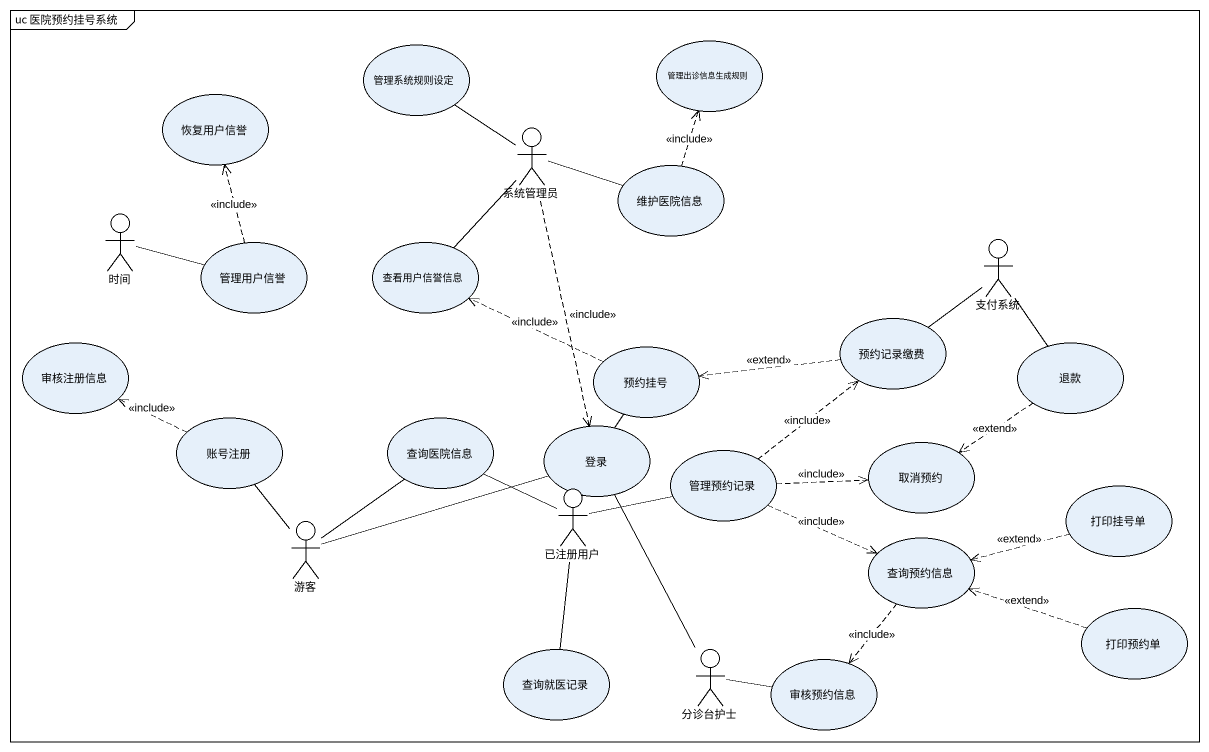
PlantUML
@startuml
mainframe uc 医院预约挂号系统
usecase 管理出诊信息生成规则
usecase 管理系统规则设定
usecase 恢复用户信誉
actor 系统管理员
usecase 维护医院信息
actor 时间
usecase 管理用户信誉
usecase 查看用户信誉信息
actor 支付系统
usecase 审核注册信息
usecase 预约挂号
usecase 预约记录缴费
usecase 退款
usecase 账号注册
usecase 查询医院信息
usecase 登录
usecase 管理预约记录
usecase 取消预约
actor 已注册用户
usecase 打印挂号单
actor 游客
usecase 查询预约信息
usecase 打印预约单
usecase 查询就医记录
actor 分诊台护士
usecase 审核预约信息
系统管理员 -up- 管理系统规则设定
系统管理员 -right- 维护医院信息
系统管理员 -- 查看用户信誉信息
系统管理员 ..> 登录 : <<include>>
维护医院信息 .up.> 管理出诊信息生成规则 : <<include>>
时间 -right- 管理用户信誉
管理用户信誉 .up.> 恢复用户信誉 : <<include>>
支付系统 -- 退款
预约挂号 .left.> 查看用户信誉信息 : <<include>>
预约记录缴费 -up- 支付系统
预约记录缴费 .left.> 预约挂号 : <<extend>>
退款 ..> 取消预约 : <<extend>>
账号注册 .left.> 审核注册信息 : <<include>>
登录 -left- 游客
登录 -- 分诊台护士
管理预约记录 .up.> 预约记录缴费 : <<include>>
管理预约记录 .right.> 取消预约 : <<include>>
管理预约记录 .right.> 查询预约信息 : <<include>>
已注册用户 -up- 预约挂号
已注册用户 -up- 查询医院信息
已注册用户 -up- 登录
已注册用户 -right- 管理预约记录
已注册用户 -- 查询就医记录
打印挂号单 .left.> 查询预约信息 : <<extend>>
游客 -up- 账号注册
游客 -up- 查询医院信息
查询预约信息 ..> 审核预约信息 : <<include>>
打印预约单 .left.> 查询预约信息 : <<extend>>
分诊台护士 -right- 审核预约信息
@enduml
